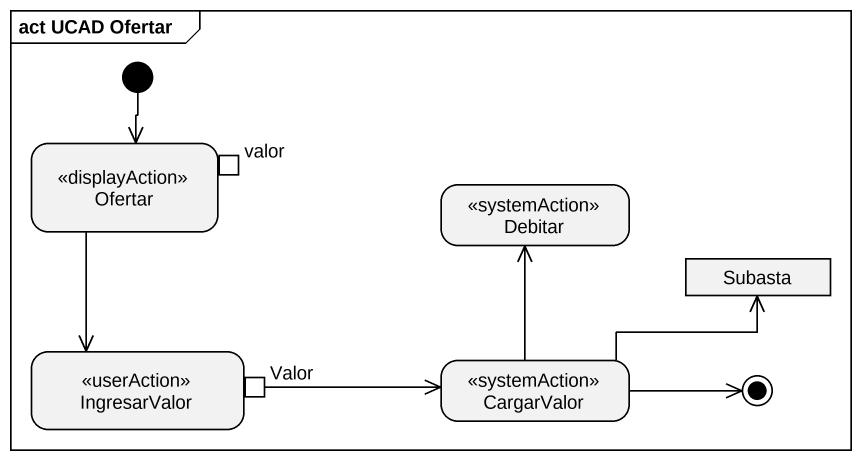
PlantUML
@startuml
mainframe act UCAD Ofertar
hide empty description
state Ofertar <<displayAction>> {
  state valor <<inputPin>>
}
state Debitar <<systemAction>>
state Subasta <<object>>
state IngresarValor <<userAction>> {
  state Valor <<outputPin>>
}
state CargarValor <<systemAction>>
[*] --> Ofertar
Ofertar --> IngresarValor
Valor -right-> CargarValor
CargarValor -up-> Debitar
CargarValor -right-> Subasta
CargarValor -right-> [*]
@enduml
